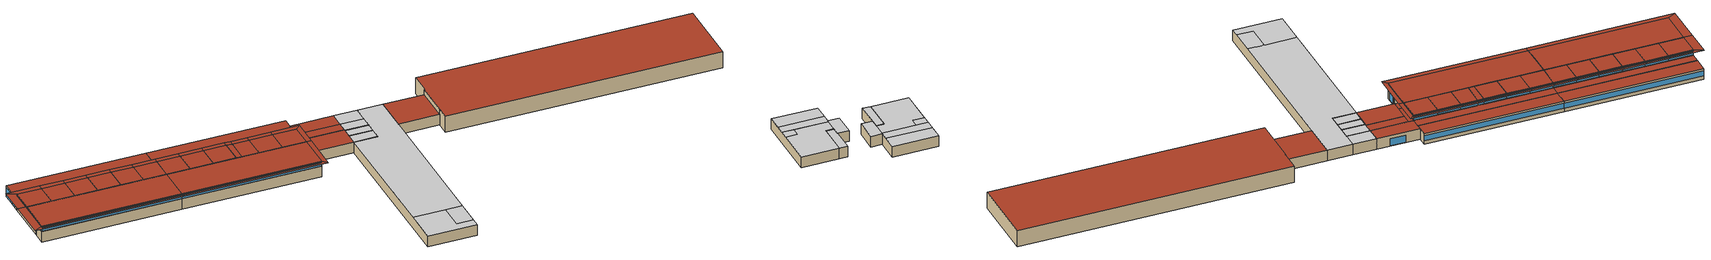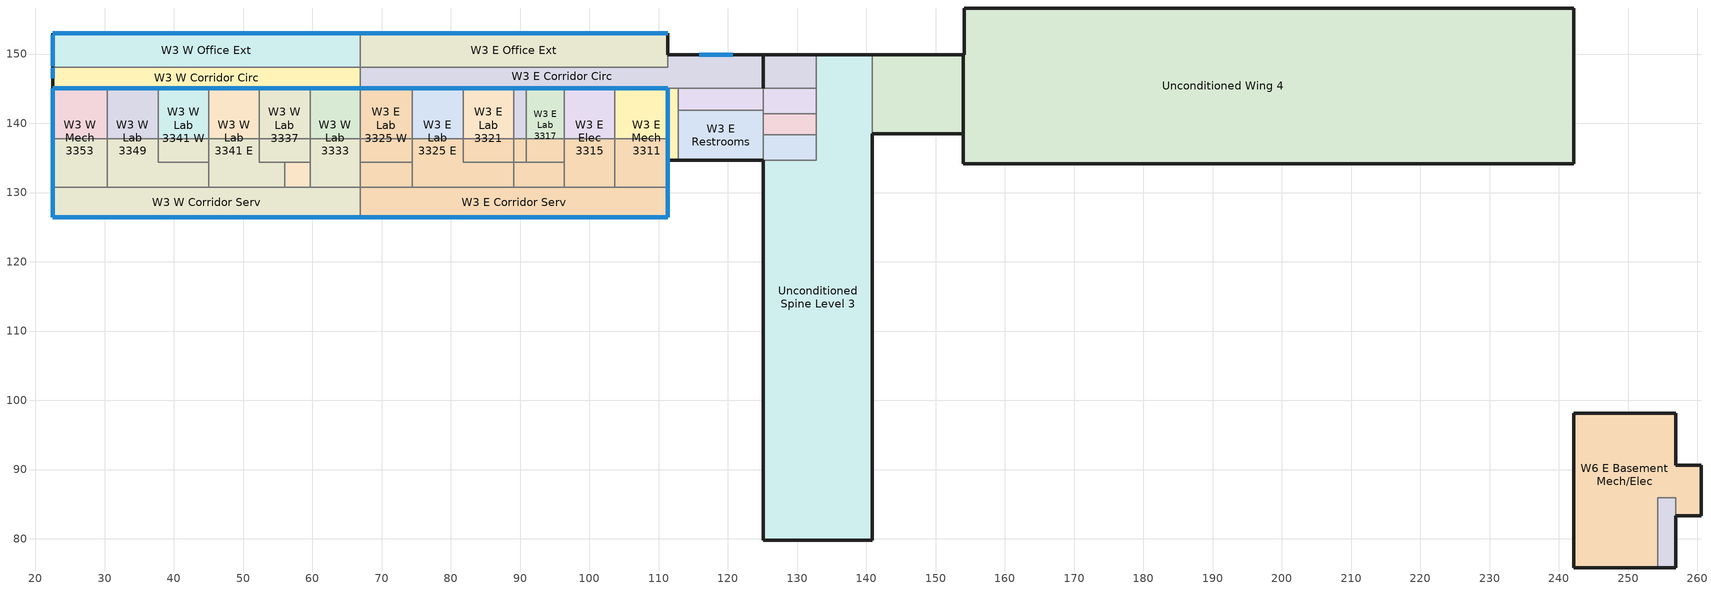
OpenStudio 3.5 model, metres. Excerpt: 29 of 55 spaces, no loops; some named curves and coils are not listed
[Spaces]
Unconditioned Spine Level 3
 floor ground: 140.82,149.88 140.82,79.82 125.14,79.82 125.14,134.69 132.76,134.69 132.76,149.88 z0
 wall outside: 125.14,134.69 125.14,79.82 140.82,79.82 140.82,138.46 / 140.82,149.88 132.76,149.88 z0:3.66
 wall to Unconditioned Wing 4: 140.82,138.46 140.82,149.88 z0:3.66
 wall to W3 E IDF 3058: 132.76,138.35 132.76,134.69 125.14,134.69 z0:3.66
 wall to W3 E Office Open: 132.76,145.08 132.76,141.42 z0:3.66
 wall to W3 E Stair: 132.76,141.42 132.76,138.35 z0:3.66
 wall to W3 E Corridor Circ: 132.76,149.88 132.76,145.08 z0:3.66
 ceiling to Unconditioned Spine Level 4: 140.82,90.76 140.82,149.88 132.76,149.88 132.76,134.69 125.14,134.69 125.14,90.76 z3.66; 140.82,79.82 140.82,82.63 135.58,82.63 135.58,90.76 125.14,90.76 125.14,79.82 z3.66
 ceiling to W6 W Restrooms: 140.82,82.63 140.82,90.76 135.58,90.76 135.58,82.63 z3.66
W3 W Corridor Serv
 floor ground: 66.9,130.74 66.9,126.42 22.48,126.42 22.48,130.74 z0
 floor to W3 W Lab 3341 W: 45.04,137.76 45.04,134.4 37.72,134.4 37.72,137.76 z3.66
 floor to W3 W Mech 3353: 30.41,137.76 30.41,130.74 22.48,130.74 22.48,137.76 z3.66
 floor to W3 W Lab 3341 E: 52.35,137.76 52.35,134.4 56.01,134.4 56.01,130.74 45.04,130.74 45.04,137.76 z3.66
 floor to W3 W Lab 3333: 66.9,137.76 66.9,130.74 59.67,130.74 59.67,137.76 z3.66
 floor to W3 W Lab 3337: 59.67,137.76 59.67,134.4 52.35,134.4 52.35,137.76 z3.66
 floor to W3 W Lab 3349: 37.72,137.76 37.72,134.4 45.04,134.4 45.04,130.74 30.41,130.74 30.41,137.76 z3.66
 floor to W3 W IDF 3335E: 59.67,134.4 59.67,130.74 56.01,130.74 56.01,134.4 z3.66
 wall outside: 22.48,137.76 22.48,126.42 66.9,126.42 z3.66:5.49; 22.48,130.74 22.48,126.42 66.9,126.42 z0:3.66
 wall to W3 W Lab 3333: 66.9,130.74 59.67,130.74 z0:3.66; 66.9,137.76 59.67,137.76 z3.66:5.49
 wall to W3 E Corridor Serv: 66.9,126.42 66.9,130.74 z0:5.49; 66.9,130.74 66.9,137.76 z3.66:5.49
 wall to W3 W Mech 3353: 30.41,130.74 22.48,130.74 z0:3.66; 30.41,137.76 22.48,137.76 z3.66:5.49
 wall to W3 W Lab 3341 E: 56.01,130.74 45.04,130.74 z0:3.66; 52.35,137.76 45.04,137.76 z3.66:5.49
 wall to W3 W Lab 3337: 59.67,137.76 52.35,137.76 z3.66:5.49
 wall to W3 W Lab 3341 W: 45.04,137.76 37.72,137.76 z3.66:5.49
 wall to W3 W Lab 3349: 37.72,137.76 30.41,137.76 z3.66:5.49; 45.04,130.74 30.41,130.74 z0:3.66
 wall to W3 W IDF 3335E: 59.67,130.74 56.01,130.74 z0:3.66
 window: 22.51,126.42 66.87,126.42 z3.76:5.13; 22.48,137.74 22.48,126.45 z3.76:5.14
 roof outside: 66.9,126.42 66.9,137.76 22.48,137.76 22.48,126.42 z5.49; 66.9,124.95 66.9,126.42 22.48,126.42 19.66,124.95 z5.49; 19.66,124.95 22.48,126.42 22.48,137.76 19.66,137.76 z5.49
W3 E Corridor Serv
 floor ground: 111.32,130.74 111.32,126.42 66.9,126.42 66.9,130.74 z0
 floor to W3 E Mech 3311: 111.32,137.76 111.32,130.74 103.7,130.74 103.7,137.76 z3.66
 floor to W3 E Server 3319: 96.38,134.4 96.38,130.74 89.07,130.74 89.07,134.4 z3.66
 floor to W3 E Lab 3321: 89.07,137.76 89.07,134.4 81.75,134.4 81.75,137.76 z3.66
 floor to W3 E Corridor Circ: 90.9,137.76 90.9,134.4 89.07,134.4 89.07,137.76 z3.66
 floor to W3 E Elec 3315: 103.7,137.76 103.7,130.74 96.38,130.74 96.38,137.76 z3.66
 floor to W3 E Lab 3325 W: 74.44,137.76 74.44,134.4 66.9,134.4 66.9,137.76 z3.66
 floor to W3 E Lab 3325 E: 81.75,137.76 81.75,134.4 89.07,134.4 89.07,130.74 74.44,130.74 74.44,137.76 z3.66
 floor to W3 W Lab 3333: 74.44,134.4 74.44,130.74 66.9,130.74 66.9,134.4 z3.66
 floor to W3 E Lab 3317: 96.38,137.76 96.38,134.4 90.9,134.4 90.9,137.76 z3.66
 wall outside: 66.9,126.42 111.32,126.42 111.32,130.74 z0:3.66; 66.9,126.42 111.32,126.42 111.32,137.76 z3.66:5.49
 wall to W3 W Lab 3333: 74.44,130.74 66.9,130.74 z0:3.66
 wall to W3 E Lab 3325 E: 89.07,130.74 74.44,130.74 z0:3.66; 81.75,137.76 74.44,137.76 z3.66:5.49
 wall to W3 E Server 3319: 96.38,130.74 89.07,130.74 z0:3.66
 wall to W3 E Elec 3315: 103.7,130.74 96.38,130.74 z0:3.66; 103.7,137.76 96.38,137.76 z3.66:5.49
 wall to W3 E Mech 3311: 111.32,130.74 103.7,130.74 z0:3.66; 111.32,137.76 103.7,137.76 z3.66:5.49
 wall to W3 E Lab 3317: 96.38,137.76 90.9,137.76 z3.66:5.49
 wall to W3 E Corridor Circ: 90.9,137.76 89.07,137.76 z3.66:5.49
 wall to W3 E Lab 3325 W: 74.44,137.76 66.9,137.76 z3.66:5.49
 wall to W3 E Lab 3321: 89.07,137.76 81.75,137.76 z3.66:5.49
 window: 66.93,126.42 111.29,126.42 z3.76:5.13; 111.32,127.29 111.32,129.73 z0.23:2.67; 111.32,126.45 111.32,137.74 z3.76:5.14
 roof outside: 66.9,126.42 111.32,126.42 111.32,137.76 66.9,137.76 z5.49; 112.84,124.95 111.32,126.42 66.9,126.42 66.9,124.95 z5.49; 112.84,124.95 112.84,137.76 111.32,137.76 111.32,126.42 z5.49
W3 W Lab 3349
 floor ground: 37.72,145.08 37.72,134.4 45.04,134.4 45.04,130.74 30.41,130.74 30.41,145.08 z0
 wall outside: 37.72,145.08 30.41,145.08 z3.66:5.49
 wall to W3 W Mech 3353: 30.41,145.08 30.41,137.76 z0:5.49; 30.41,137.76 30.41,130.74 z0:3.66
 wall to W3 W Corridor Circ: 37.72,145.08 30.41,145.08 z0:3.66
 wall to W3 W Lab 3341 W: 45.04,134.4 37.72,134.4 z0:3.66; 37.72,137.76,5.49 37.72,137.76,3.66 37.72,134.4,3.66 37.72,134.4,0 37.72,145.08,0 37.72,145.08,5.49
 wall to W3 W Lab 3341 E: 45.04,130.74 45.04,134.4 z0:3.66
 window: 37.7,145.08 30.43,145.08 z3.76:5.14
 roof outside: 37.72,137.76 37.72,145.08 30.41,145.08 30.41,137.76 z5.49; 37.72,145.08 37.72,146.55 30.41,146.55 30.41,145.08 z5.49
W3 W Lab 3341 E
 floor ground: 52.35,145.08 52.35,134.4 56.01,134.4 56.01,130.74 45.04,130.74 45.04,145.08 z0
 wall outside: 52.35,145.08 45.04,145.08 z3.66:5.49
 wall to W3 W Lab 3337: 56.01,134.4 52.35,134.4 z0:3.66; 52.35,137.76,5.49 52.35,137.76,3.66 52.35,134.4,3.66 52.35,134.4,0 52.35,145.08,0 52.35,145.08,5.49
 wall to W3 W IDF 3335E: 56.01,130.74 56.01,134.4 z0:3.66
 wall to W3 W Lab 3341 W: 45.04,145.08,5.49 45.04,145.08,0 45.04,134.4,0 45.04,134.4,3.66 45.04,137.76,3.66 45.04,137.76,5.49
 wall to W3 W Corridor Circ: 52.35,145.08 45.04,145.08 z0:3.66
 window: 52.33,145.08 45.06,145.08 z3.76:5.14
 roof outside: 52.35,137.76 52.35,145.08 45.04,145.08 45.04,137.76 z5.49; 52.35,145.08 52.35,146.55 45.04,146.55 45.04,145.08 z5.49
W3 W Lab 3333
 floor ground: 66.9,145.08 66.9,134.4 74.44,134.4 74.44,130.74 59.67,130.74 59.67,145.08 z0
 wall outside: 66.9,145.08 59.67,145.08 z3.66:5.49
 wall to W3 E Lab 3325 W: 74.44,134.4 66.9,134.4 z0:3.66; 66.9,137.76,5.49 66.9,137.76,3.66 66.9,134.4,3.66 66.9,134.4,0 66.9,145.08,0 66.9,145.08,5.49
 wall to W3 E Lab 3325 E: 74.44,130.74 74.44,134.4 z0:3.66
 wall to W3 W IDF 3335E: 59.67,134.4 59.67,130.74 z0:3.66
 wall to W3 W Lab 3337: 59.67,145.08,5.49 59.67,145.08,0 59.67,134.4,0 59.67,134.4,3.66 59.67,137.76,3.66 59.67,137.76,5.49
 wall to W3 W Corridor Circ: 66.9,145.08 59.67,145.08 z0:3.66
 window: 66.87,145.08 59.69,145.08 z3.76:5.14
 roof outside: 66.9,137.76 66.9,145.08 59.67,145.08 59.67,137.76 z5.49; 66.9,145.08 66.9,146.55 59.67,146.55 59.67,145.08 z5.49
W3 E Lab 3325 E
 floor ground: 81.75,145.08 81.75,134.4 89.07,134.4 89.07,130.74 74.44,130.74 74.44,145.08 z0
 wall outside: 81.75,145.08 74.44,145.08 z3.66:5.49
 wall to W3 E Lab 3321: 89.07,134.4 81.75,134.4 z0:3.66; 81.75,137.76,5.49 81.75,137.76,3.66 81.75,134.4,3.66 81.75,134.4,0 81.75,145.08,0 81.75,145.08,5.49
 wall to W3 E Server 3319: 89.07,130.74 89.07,134.4 z0:3.66
 wall to W3 E Lab 3325 W: 74.44,145.08,5.49 74.44,145.08,0 74.44,134.4,0 74.44,134.4,3.66 74.44,137.76,3.66 74.44,137.76,5.49
 wall to W3 E Corridor Circ: 81.75,145.08 74.44,145.08 z0:3.66
 window: 81.73,145.08 74.46,145.08 z3.76:5.14
 roof outside: 81.75,137.76 81.75,145.08 74.44,145.08 74.44,137.76 z5.49; 81.75,145.08 81.75,146.55 74.44,146.55 74.44,145.08 z5.49
W3 E Server 3319
 floor ground: 96.38,134.4 96.38,130.74 89.07,130.74 89.07,134.4 z0
 wall to W3 E Corridor Circ: 90.9,134.4 89.07,134.4 z0:3.66
 wall to W3 E Lab 3317: 96.38,134.4 90.9,134.4 z0:3.66
 wall to W3 E Elec 3315: 96.38,130.74 96.38,134.4 z0:3.66
W3 E Elec 3315
 floor ground: 103.7,145.08 103.7,130.74 96.38,130.74 96.38,145.08 z0
 wall outside: 103.7,145.08 96.38,145.08 z3.66:5.49
 wall to W3 E Corridor Circ: 103.7,145.08 96.38,145.08 z0:3.66
 wall to W3 E Mech 3311: 103.7,137.76,5.49 103.7,137.76,3.66 103.7,130.74,3.66 103.7,130.74,0 103.7,145.08,0 103.7,145.08,5.49
 wall to W3 E Lab 3317: 96.38,145.08,5.49 96.38,145.08,0 96.38,134.4,0 96.38,134.4,3.66 96.38,137.76,3.66 96.38,137.76,5.49
 window: 103.67,145.08 96.41,145.08 z3.76:5.14
 roof outside: 103.7,137.76 103.7,145.08 96.38,145.08 96.38,137.76 z5.49; 103.7,145.08 103.7,146.55 96.38,146.55 96.38,145.08 z5.49
W3 E Mech 3311
 floor ground: 112.84,145.08 112.84,134.69 111.32,134.69 111.32,130.74 103.7,130.74 103.7,145.08 z0
 wall outside: 111.32,130.74 111.32,134.69 112.84,134.69 z0:3.66; 111.32,137.76 111.32,145.08 103.7,145.08 z3.66:5.49
 wall to W3 E Corridor Circ: 112.84,145.08 103.7,145.08 z0:3.66
 wall to W3 E Conference 3301: 112.84,141.88 112.84,145.08 z0:3.66
 wall to W3 E Restrooms: 112.84,134.69 112.84,141.88 z0:3.66
 window: 111.29,145.08 103.73,145.08 / 111.32,137.79 111.32,145.05 z3.76:5.14
 roof outside: 112.84,134.69 112.84,137.76 111.32,137.76 111.32,134.69 z3.66; 112.84,137.76 112.84,145.08 111.32,145.08 111.32,137.76 z3.66; 111.32,137.76 111.32,145.08 103.7,145.08 103.7,137.76 z5.49; 112.84,137.76 112.84,146.55 111.32,145.08 111.32,137.76 z5.49; 111.32,145.08 112.84,146.55 103.7,146.55 103.7,145.08 z5.49
W3 W Lab 3341 W
 floor ground: 45.04,145.08 45.04,134.4 37.72,134.4 37.72,145.08 z0
 wall outside: 45.04,145.08 37.72,145.08 z3.66:5.49
 wall to W3 W Corridor Circ: 45.04,145.08 37.72,145.08 z0:3.66
 window: 45.01,145.08 37.75,145.08 z3.76:5.14
 roof outside: 45.04,137.76 45.04,145.08 37.72,145.08 37.72,137.76 z5.49; 45.04,145.08 45.04,146.55 37.72,146.55 37.72,145.08 z5.49
W3 W Lab 3337
 floor ground: 59.67,145.08 59.67,134.4 52.35,134.4 52.35,145.08 z0
 wall outside: 59.67,145.08 52.35,145.08 z3.66:5.49
 wall to W3 W IDF 3335E: 56.01,134.4 59.67,134.4 z0:3.66
 wall to W3 W Corridor Circ: 59.67,145.08 52.35,145.08 z0:3.66
 window: 59.64,145.08 52.38,145.08 z3.76:5.14
 roof outside: 59.67,137.76 59.67,145.08 52.35,145.08 52.35,137.76 z5.49; 59.67,145.08 59.67,146.55 52.35,146.55 52.35,145.08 z5.49
W3 E Lab 3325 W
 floor ground: 74.44,145.08 74.44,134.4 66.9,134.4 66.9,145.08 z0
 wall outside: 74.44,145.08 66.9,145.08 z3.66:5.49
 wall to W3 E Corridor Circ: 74.44,145.08 66.9,145.08 z0:3.66
 window: 74.41,145.08 66.93,145.08 z3.76:5.14
 roof outside: 74.44,137.76 74.44,145.08 66.9,145.08 66.9,137.76 z5.49; 74.44,145.08 74.44,146.55 66.9,146.55 66.9,145.08 z5.49
W3 E Corridor Circ
 floor ground: 132.76,149.88 132.76,145.08 125.14,145.08 125.14,149.88 z0; 125.14,149.88 125.14,145.08 90.9,145.08 90.9,134.4 89.07,134.4 89.07,145.08 66.9,145.08 66.9,148.13 111.32,148.13 111.32,149.88 z0
 wall outside: 90.9,145.08 89.07,145.08 z3.66:5.49; 132.76,149.88 125.14,149.88 111.32,149.88 / 125.14,145.08 125.14,149.88 z0:3.66
 wall to W3 E Lab 3317: 90.9,145.08 96.38,145.08 z0:3.66; 90.9,137.76,5.49 90.9,137.76,3.66 90.9,134.4,3.66 90.9,134.4,0 90.9,145.08,0 90.9,145.08,5.49
 wall to W3 E Lab 3321: 81.75,145.08 89.07,145.08 z0:3.66; 89.07,145.08,5.49 89.07,145.08,0 89.07,134.4,0 89.07,134.4,3.66 89.07,137.76,3.66 89.07,137.76,5.49
 wall to W3 W Corridor Circ: 66.9,148.13 66.9,145.08 z0:3.66
 wall to W3 E Office Ext: 111.32,149.88 111.32,148.13 66.9,148.13 z0:3.66
 wall to W3 E Office Open: 132.76,145.08 125.14,145.08 z0:3.66
 wall to W3 E Conference 3301: 125.14,145.08 112.84,145.08 z0:3.66
 window: 90.87,145.08 89.1,145.08 z3.76:5.17; 120.73,149.88 115.85,149.88 z0.14:2.58
 ceiling to Unconditioned Spine Level 4: 132.76,145.08 132.76,149.88 125.14,149.88 125.14,145.08 z3.66
 roof outside: 111.32,145.08 111.32,148.13 66.9,148.13 66.9,145.08 z3.66; 90.9,137.76 90.9,145.08 89.07,145.08 89.07,137.76 z5.49; 90.9,145.08 90.9,146.55 89.07,146.55 89.07,145.08 z5.49; 125.14,145.08 125.14,149.88 111.32,149.88 111.32,145.08 z3.66
W3 E Lab 3321
 floor ground: 89.07,145.08 89.07,134.4 81.75,134.4 81.75,145.08 z0
 wall outside: 89.07,145.08 81.75,145.08 z3.66:5.49
 window: 89.04,145.08 81.78,145.08 z3.76:5.14
 roof outside: 89.07,137.76 89.07,145.08 81.75,145.08 81.75,137.76 z5.49; 89.07,145.08 89.07,146.55 81.75,146.55 81.75,145.08 z5.49
W3 E Lab 3317
 floor ground: 96.38,145.08 96.38,134.4 90.9,134.4 90.9,145.08 z0
 wall outside: 96.38,145.08 90.9,145.08 z3.66:5.49
 window: 96.36,145.08 90.92,145.08 z3.76:5.14
 roof outside: 96.38,137.76 96.38,145.08 90.9,145.08 90.9,137.76 z5.49; 96.38,145.08 96.38,146.55 90.9,146.55 90.9,145.08 z5.49
W3 E Restrooms
 floor ground: 125.14,141.88 125.14,134.69 112.84,134.69 112.84,141.88 z0
 wall outside: 112.84,134.69 125.14,134.69 z0:3.66
 wall to W3 E Conference 3301: 125.14,141.88 112.84,141.88 z0:3.66
 wall to W3 E Office Open: 125.14,141.42 125.14,141.88 z0:3.66
 wall to W3 E Stair: 125.14,138.35 125.14,141.42 z0:3.66
 wall to W3 E IDF 3058: 125.14,134.69 125.14,138.35 z0:3.66
 roof outside: 125.14,134.69 125.14,141.88 112.84,141.88 112.84,134.69 z3.66
W3 W Mech 3353
 floor ground: 30.41,145.08 30.41,130.74 22.48,130.74 22.48,145.08 z0
 wall outside: 30.41,145.08 22.48,145.08 22.48,137.76 z3.66:5.49; 22.48,145.08 22.48,130.74 z0:3.66
 wall to W3 W Corridor Circ: 30.41,145.08 22.48,145.08 z0:3.66
 window: 30.38,145.08 22.51,145.08 / 22.48,145.05 22.48,137.79 z3.76:5.14
 roof outside: 30.41,137.76 30.41,145.08 22.48,145.08 22.48,137.76 z5.49; 30.41,145.08 30.41,146.55 19.66,146.55 22.48,145.08 z5.49; 22.48,137.76 22.48,145.08 19.66,146.55 19.66,137.76 z5.49
W3 E Conference 3301
 floor ground: 125.14,145.08 125.14,141.88 112.84,141.88 112.84,145.08 z0
 wall to W3 E Office Open: 125.14,141.88 125.14,145.08 z0:3.66
 roof outside: 125.14,141.88 125.14,145.08 112.84,145.08 112.84,141.88 z3.66
W3 W Corridor Circ
 floor ground: 66.9,148.13 66.9,145.08 22.48,145.08 22.48,148.13 z0
 wall outside: 22.48,148.13 22.48,145.08 z0:3.66
 wall to W3 W Office Ext: 66.9,148.13 22.48,148.13 z0:3.66
 window: 22.48,148.02 22.48,146.5 z0.1:3.15
 roof outside: 66.9,145.08 66.9,148.13 22.48,148.13 22.48,145.08 z3.66
W3 W Office Ext
 floor ground: 66.9,153 66.9,148.13 22.48,148.13 22.48,153 z0
 wall outside: 66.9,153 22.48,153 22.48,148.13 z0:3.66
 wall to W3 E Office Ext: 66.9,148.13 66.9,153 z0:3.66
 window: 66.87,153 22.51,153 z1.25:2.98; 22.48,152.78 22.48,148.21 z0.09:3.14
 roof outside: 66.9,148.13 66.9,153 22.48,153 22.48,148.13 z3.66
W3 E Office Ext
 floor ground: 111.32,153 111.32,148.13 66.9,148.13 66.9,153 z0
 wall outside: 111.32,149.88 111.32,153 66.9,153 z0:3.66
 window: 111.29,153 66.93,153 z1.25:2.98
 roof outside: 111.32,148.13 111.32,153 66.9,153 66.9,148.13 z3.66
W6 E Basement Mech/Elec
 floor ground: 256.86,98.15 256.86,90.66 260.52,90.66 260.52,83.35 256.86,83.35 256.86,85.96 254.27,85.96 254.27,75.86 242.13,75.86 242.13,98.15 z0
 wall ground: 256.86,83.35 260.52,83.35 260.52,90.66 256.86,90.66 256.86,98.15 242.13,98.15 242.13,75.86 254.27,75.86 z0:3.66
 wall to W6 E Basement Stairs: 254.27,75.86 254.27,85.96 256.86,85.96 256.86,83.35 z0:3.66
 ceiling to W6 E Office Ext: 256.86,93.27 256.86,98.15 242.13,98.15 242.13,93.27 z3.66
 ceiling ground: 260.52,83.35 260.52,90.66 256.86,90.66 256.86,83.35 z3.66
 ceiling to W6 E Corridor Circ: 256.86,90.23 256.86,93.27 242.13,93.27 242.13,90.23 z3.66
 ceiling to W6 E Mech 4663: 254.27,75.86 254.27,85.96 256.86,85.96 256.86,90.23 245.99,90.23 245.99,87.48 242.13,87.48 242.13,75.86 z3.66
 ceiling to W6 E TeleCom 4661: 245.99,87.48 245.99,90.23 242.13,90.23 242.13,87.48 z3.66
W6 E Basement Stairs
 floor ground: 256.86,85.96 256.86,75.86 254.27,75.86 254.27,85.96 z0
 wall ground: 254.27,75.86 256.86,75.86 256.86,83.35 z0:3.66
 ceiling to W6 E Corridor Serv: 256.86,75.86 256.86,85.96 254.27,85.96 254.27,75.86 z3.66
W3 W IDF 3335E
 floor ground: 59.67,134.4 59.67,130.74 56.01,130.74 56.01,134.4 z0
Unconditioned Wing 4
 floor ground: 242.17,156.59 242.17,134.18 153.98,134.18 153.98,138.46 140.82,138.46 140.82,149.88 154.12,149.88 154.12,156.59 z0
 wall outside: 153.98,138.46 153.98,134.18 242.17,134.18 242.17,156.59 154.12,156.59 154.12,149.88 z0:5.49; 140.82,138.46 153.98,138.46 z0:3.66; 153.98,149.88 153.98,138.46 z3.66:5.49; 154.12,149.88,5.49 154.12,149.88,0 140.82,149.88,0 140.82,149.88,3.66 153.98,149.88,3.66 153.98,149.88,5.49
 roof outside: 153.98,138.46 153.98,149.88 140.82,149.88 140.82,138.46 z3.66; 242.17,134.18 242.17,156.59 154.12,156.59 154.12,149.88 153.98,149.88 153.98,134.18 z5.49
W3 E IDF 3058
 floor ground: 132.76,138.35 132.76,134.69 125.14,134.69 125.14,138.35 z0
 wall to W3 E Stair: 132.76,138.35 125.14,138.35 z0:3.66
 ceiling to Unconditioned Spine Level 4: 132.76,134.69 132.76,138.35 125.14,138.35 125.14,134.69 z3.66
W3 E Stair
 floor ground: 132.76,141.42 132.76,138.35 125.14,138.35 125.14,141.42 z0
 wall to W3 E Office Open: 132.76,141.42 125.14,141.42 z0:3.66
 ceiling to Unconditioned Spine Level 4: 132.76,138.35 132.76,141.42 125.14,141.42 125.14,138.35 z3.66
W3 E Office Open
 floor ground: 132.76,145.08 132.76,141.42 125.14,141.42 125.14,145.08 z0
 ceiling to Unconditioned Spine Level 4: 132.76,141.42 132.76,145.08 125.14,145.08 125.14,141.42 z3.66
[Building]
14038 NIST Building 1 Wings 3 and 6: North Axis {deg}=38.5; Nominal Floor to Floor Height {m}=3; Default Construction Set=90.1-2007 - CZ5 - Office; Default Schedule Set=90.1-2007 - Office - ClosedOffice Schedule Set
[ClimateZones]
Climate Zone Institution Name 1=ASHRAE; Climate Zone Document Name 1=ANSI/ASHRAE Standard 169; Climate Zone Document Year 1=2006; Climate Zone Value 1=5B; Climate Zone Institution Name 2=CEC; Climate Zone Document Name 2=California Climate Zone Descriptions; Climate Zone Document Year 2=1995
[Site]
Denver Intl Ap: Latitude {deg}=39.83; Longitude {deg}=-104.65; Time Zone {hr}=-7; Elevation {m}=1650
[SizingPeriod:DesignDay] Barometric Pressure {Pa}=83011; Sky Clearness=0; Rain Indicator=No; Snow Indicator=No; Day of Month=21; Daylight Saving Time Indicator=No; Dry-Bulb Temperature Range Modifier Type=DefaultMultipliers
Name | Maximum Dry-Bulb Temperature {C} | Daily Dry-Bulb Temperature Range {deltaC} | Wind Speed {m/s} | Wind Direction {deg} | Month | Day Type | Humidity Condition Type | Wetbulb or DewPoint at Maximum Dry-Bulb {C} | Solar Model Indicator | ASHRAE Clear Sky Optical Depth for Beam Irradiance | ASHRAE Clear Sky Optical Depth for Diffuse Irradiance | Enthalpy at Maximum Dry-Bulb {J/kg}
Denver Intl Ap Ann Hum_n 99.6% Condns DP=>MCDB | -11.7 | 0 | 3.3 | 160 | 12 | WinterDesignDay | Dewpoint | -21.5 | ASHRAEClearSky
Denver Intl Ap Ann Htg Wind 99.6% Condns WS=>MCDB | 1.8 | 0 | 14.1 | 160 | 12 | WinterDesignDay | Wetbulb | 1.8 | ASHRAEClearSky
Denver Intl Ap Ann Clg .4% Condns WB=>MDB | 27.3 | 15.2 | 4.2 | 80 | 7 | SummerDesignDay | Wetbulb | 18.3 | ASHRAETau | 0.424 | 2.012
Denver Intl Ap Ann Clg .4% Condns Enth=>MDB | 27 | 15.2 | 4.2 | 80 | 7 | SummerDesignDay | Enthalpy |  | ASHRAETau | 0.424 | 2.012 | 58300
[Construction]
ExtSlabCarpet 4in ClimateZone 1-8: MAT-CC05 4 HW CONCRETE, CP02 CARPET PAD
Interior Floor: F16 Acoustic tile, F05 Ceiling air space resistance, M11 100mm lightweight concrete
Interior Wall: G01a 19mm gypsum board, F04 Wall air space resistance, G01a 19mm gypsum board
Interior Ceiling: M11 100mm lightweight concrete, F05 Ceiling air space resistance, F16 Acoustic tile
Exterior Door: F08 Metal surface, I01 25mm insulation board
Interior Window: Clear 3mm
Interior Door; Interior Partition: G05 25mm wood
ASHRAE 90.1-2007 ExtWall Mass ClimateZone 5: 1IN Stucco, 8IN CONCRETE HW RefBldg, Mass Wall Insulation R-8.72 IP, 1/2IN Gypsum
ASHRAE 90.1-2007 ExtRoof IEAD ClimateZone 2-8: Roof Membrane, IEAD Roof Insulation R-19.72 IP, Metal Decking
ASHRAE 90.1-2007 ExtWindow Metal ClimateZone 4-6: Fixed Window 3.12/0.40/0.31
14038 Office Wall: F08 Metal surface, 14038 Office Wall Rigid Insulation, 1/2IN Gypsum, 14038 Office Wall Stud/Batt, 14038 Office Wall Mass/Insul, 1/2IN Gypsum
14038 Roof: Roof Membrane, 14038 Roof Insulation, 14038 Roof Mass
14038 Ext Fixed Window: Fixed Window GL-1
14038 Service Wall: 14038 Service Wall Concrete, 14038 Service Wall Insulation
[Material] Thermal Absorptance=0.9
Name | Roughness | Thickness {m} | Conductivity {W/m-K} | Density {kg/m3} | Specific Heat {J/kg-K} | Solar Absorptance | Visible Absorptance
MAT-CC05 4 HW CONCRETE | Rough | 0.1016 | 1.311 | 2240 | 836.8 | 0.85 | 0.85
1IN Stucco | Smooth | 0.0253 | 0.6918 | 1858 | 837 | 0.92 | 0.92
1/2IN Gypsum | Smooth | 0.0127 | 0.16 | 784.9 | 830 | 0.4 | 0.4
Roof Membrane | VeryRough | 0.0095 | 0.16 | 1121.29 | 1460 | 0.7 | 0.7
Metal Decking | MediumSmooth | 0.0015 | 45.006 | 7680 | 418.4 | 0.6 | 0.6
F16 Acoustic tile | MediumSmooth | 0.0191 | 0.06 | 368 | 590 | 0.3 | 0.3
M11 100mm lightweight concrete | MediumRough | 0.1016 | 0.53 | 1280 | 840 | 0.5 | 0.5
G01a 19mm gypsum board | MediumSmooth | 0.019 | 0.16 | 800 | 1090 | 0.4 | 0.4
F08 Metal surface | Smooth | 0.0008 | 45.28 | 7824 | 500 | 0.7 | 0.7
I01 25mm insulation board | MediumRough | 0.0254 | 0.03 | 43 | 1210 | 0.6 | 0.6
G05 25mm wood | MediumSmooth | 0.0254 | 0.15 | 608 | 1630 | 0.5 | 0.5
8IN CONCRETE HW RefBldg | Rough | 0.2032 | 1.311 | 2240 | 836.8 | 0.7 | 0.7
Mass Wall Insulation R-8.72 IP | MediumRough | 0.075271 | 0.049 | 265 | 836.8 | 0.7 | 0.7
IEAD Roof Insulation R-19.72 IP | MediumRough | 0.170137 | 0.049 | 265 | 836.8 | 0.7 | 0.7
14038 Office Wall Rigid Insulation | MediumRough | 0.0762 | 0.0288456 | 43 | 1210 | 0.6 | 0.6
14038 Office Wall Stud/Batt | MediumRough | 0.2032 | 0.148555 | 91 | 837 | 0.5 | 0.5
14038 Office Wall Mass/Insul | MediumRough | 0.2032 | 0.288456 | 2243 | 837 | 0.65 | 0.65
14038 Roof Insulation | MediumRough | 0.127 | 0.03 | 43 | 1210 | 0.6 | 0.6
14038 Roof Mass | MediumRough | 0.1524 | 1.7296 | 2243 | 837 | 0.65 | 0.65
14038 Service Wall Concrete | MediumRough | 0.2286 | 1.7296 | 2243 | 837 | 0.65 | 0.65
14038 Service Wall Insulation | MediumRough | 0.0762 | 0.03 | 43 | 1210 | 0.6 | 0.6
[Material:NoMass]
CP02 CARPET PAD: Roughness=Smooth; Thermal Resistance {m2-K/W}=0.1; Thermal Absorptance=0.9; Solar Absorptance=0.8; Visible Absorptance=0.8
[Material:AirGap]
Name | Thermal Resistance {m2-K/W}
F05 Ceiling air space resistance | 0.18
F04 Wall air space resistance | 0.15
[WindowMaterial:Glazing]
Clear 3mm: Optical Data Type=SpectralAverage; Thickness {m}=0.003; Solar Transmittance at Normal Incidence=0.837; Front Side Solar Reflectance at Normal Incidence=0.075; Back Side Solar Reflectance at Normal Incidence=0; Visible Transmittance at Normal Incidence=0.898; Front Side Visible Reflectance at Normal Incidence=0.081; Back Side Visible Reflectance at Normal Incidence=0; Infrared Transmittance at Normal Incidence=0; Front Side Infrared Hemispherical Emissivity=0.84; Back Side Infrared Hemispherical Emissivity=0.84; Conductivity {W/m-K}=0.9; Dirt Correction Factor for Solar and Visible Transmittance=1; Solar Diffusing=No
[DefaultConstructionSet] Interior Partition Construction=Interior Partition
Name | Default Exterior Surface Constructions | Default Interior Surface Constructions | Default Ground Contact Surface Constructions | Default Exterior SubSurface Constructions | Default Interior SubSurface Constructions
90.1-2007 - CZ5 - Office | Default Surface Constructions 43 | Default Surface Constructions 44 | Default Surface Constructions 45 | Default Sub Surface Constructions 29 | Default Sub Surface Constructions 30
14038 Construction Set | Default Surface Constructions 49 | Default Surface Constructions 53 | Default Surface Constructions 54 | Default Sub Surface Constructions 35 | Default Sub Surface Constructions 36
14038 Construction Set Service Corridor | Default Surface Constructions 52 | Default Surface Constructions 50 | Default Surface Constructions 51 | Default Sub Surface Constructions 33 | Default Sub Surface Constructions 34
[WindowMaterial:SimpleGlazingSystem]
Name | U-Factor {W/m2-K} | Solar Heat Gain Coefficient | Visible Transmittance
Fixed Window 3.12/0.40/0.31 | 3.12304 | 0.4 | 0.31
Fixed Window GL-1 | 2.50411 | 0.22 | 0.357
[DefaultSurfaceConstructions]
Name | Floor Construction | Wall Construction | Roof Ceiling Construction
Default Surface Constructions 43 | ExtSlabCarpet 4in ClimateZone 1-8 | ASHRAE 90.1-2007 ExtWall Mass ClimateZone 5 | ASHRAE 90.1-2007 ExtRoof IEAD ClimateZone 2-8
Default Surface Constructions 44; Default Surface Constructions 50; Default Surface Constructions 53 | Interior Floor | Interior Wall | Interior Ceiling
Default Surface Constructions 45; Default Surface Constructions 51; Default Surface Constructions 54 | ExtSlabCarpet 4in ClimateZone 1-8 | ExtSlabCarpet 4in ClimateZone 1-8 | ExtSlabCarpet 4in ClimateZone 1-8
Default Surface Constructions 49 | ExtSlabCarpet 4in ClimateZone 1-8 | 14038 Office Wall | 14038 Roof
Default Surface Constructions 52 | ExtSlabCarpet 4in ClimateZone 1-8 | 14038 Service Wall | 14038 Roof
[DefaultSubSurfaceConstructions]
Name | Fixed Window Construction | Operable Window Construction | Door Construction | Tubular Daylight Dome Construction | Tubular Daylight Diffuser Construction
Default Sub Surface Constructions 29 | ASHRAE 90.1-2007 ExtWindow Metal ClimateZone 4-6 | ASHRAE 90.1-2007 ExtWindow Metal ClimateZone 4-6 | Exterior Door | Interior Window | Interior Window
Default Sub Surface Constructions 30; Default Sub Surface Constructions 34; Default Sub Surface Constructions 36 | Interior Window | Interior Window | Interior Door
Default Sub Surface Constructions 33; Default Sub Surface Constructions 35 | 14038 Ext Fixed Window | ASHRAE 90.1-2007 ExtWindow Metal ClimateZone 4-6 | Exterior Door | Interior Window | Interior Window
[DesignSpecification:OutdoorAir] Outdoor Air Method=Sum
Name | Outdoor Air Flow per Person {m3/s-person} | Outdoor Air Flow per Floor Area {m3/s-m2}
90.1-2007 - Office - ClosedOffice Ventilation; 90.1-2007 - Office - Conference Ventilation; 90.1-2007 - Office - OpenOffice Ventilation | 0.00235974 | 0.0003048
90.1-2007 - Office - Corridor Ventilation; 90.1-2007 - Office - Restroom Ventilation; 90.1-2007 - Office - Stair Ventilation |  | 0.0003048
90.1-2007 - Office - Elec/MechRoom Ventilation |  | 0.0006096
[ThermostatSetpoint:DualSetpoint]
Name | Heating Setpoint Temperature Schedule | Cooling Setpoint Temperature Schedule
Thermostat Setpoint Dual Setpoint 1; Thermostat Setpoint Dual Setpoint 2; Thermostat Setpoint Dual Setpoint 3; Thermostat Setpoint Dual Setpoint 4; Thermostat Setpoint Dual Setpoint 5; Thermostat Setpoint Dual Setpoint 6; Thermostat Setpoint Dual Setpoint 7; Thermostat Setpoint Dual Setpoint 8; Thermostat Setpoint Dual Setpoint 9; Thermostat Setpoint Dual Setpoint 10; Thermostat Setpoint Dual Setpoint 11; Thermostat Setpoint Dual Setpoint 12; Thermostat Setpoint Dual Setpoint 13; Thermostat Setpoint Dual Setpoint 14; Thermostat Setpoint Dual Setpoint 15; Thermostat Setpoint Dual Setpoint 16; Thermostat Setpoint Dual Setpoint 37; Thermostat Setpoint Dual Setpoint 38 | Setpoint Heating | Setpoint Cooling
Thermostat Setpoint Dual Setpoint 36
[BuildingStory] Nominal Z Coordinate {m}=0; Nominal Floor to Floor Height {m}=3.6576
Level 3; Unconditioned
[Space]
Name | Space Type | Building Story | Thermal Zone | Part of Total Floor Area | Default Construction Set
Unconditioned Spine Level 3; Unconditioned Wing 4 | Unconditioned 1 | Unconditioned | Unconditioned 2 | No
W3 W Corridor Serv | 90.1-2007 - Office - Elec/MechRoom | Level 3 | W3 W FC-3-4 |  | 14038 Construction Set Service Corridor
W3 E Corridor Serv | 90.1-2007 - Office - Elec/MechRoom | Level 3 | W3 E FC-3-3 |  | 14038 Construction Set Service Corridor
W3 W Lab 3349 | 90.1-2007 - Office - OpenOffice LAB | Level 3 | W3 W FC-3349
W3 W Lab 3341 E | 90.1-2007 - Office - OpenOffice LAB | Level 3 | W3 W FC-3341
W3 W Lab 3333 | 90.1-2007 - Office - OpenOffice LAB | Level 3 | W3 W FC-3333
W3 E Lab 3325 E | 90.1-2007 - Office - OpenOffice LAB | Level 3 | W3 E FC-3325
W3 E Server 3319 | 90.1-2007 - Office - Elec/MechRoom | Level 3 | W3 E FC-3317
W3 E Elec 3315 | 90.1-2007 - Office - Elec/MechRoom | Level 3 | W3 E FC-3315
W3 E Mech 3311 | 90.1-2007 - Office - Elec/MechRoom | Level 3 | W3 E FC-3311
W3 W Lab 3341 W | 90.1-2007 - Office - ClosedOffice | Level 3 | W3 W FC-3345
W3 W Lab 3337 | 90.1-2007 - Office - ClosedOffice | Level 3 | W3 W FC-3337
W3 E Lab 3325 W | 90.1-2007 - Office - ClosedOffice | Level 3 | W3 E FC-3329
W3 E Corridor Circ | 90.1-2007 - Office - Corridor | Level 3 | W3 E FC-3-1
W3 E Lab 3321 | 90.1-2007 - Office - ClosedOffice | Level 3 | W3 E FC-3321
W3 E Lab 3317 | 90.1-2007 - Office - Conference | Level 3 | W3 E FC-3317
W3 E Restrooms | 90.1-2007 - Office - Restroom | Level 3 | W3 E FC-3-1
W3 W Mech 3353 | 90.1-2007 - Office - Elec/MechRoom | Level 3 | W3 W FC-3353
W3 E Conference 3301 | 90.1-2007 - Office - Conference | Level 3 | W3 E FC-3-1
W3 W Corridor Circ | 90.1-2007 - Office - Corridor | Level 3 | W3 W FC-3-2
W3 W Office Ext | 90.1-2007 - Office - ClosedOffice | Level 3 | W3 W FC-3-2
W3 E Office Ext; W3 E Office Open | 90.1-2007 - Office - ClosedOffice | Level 3 | W3 E FC-3-1
W6 E Basement Mech/Elec | 90.1-2007 - Office - Elec/MechRoom | Level 3 | W6 E Basement
W6 E Basement Stairs | 90.1-2007 - Office - Stair | Level 3 | W6 E Basement
W3 W IDF 3335E | 90.1-2007 - Office - Elec/MechRoom | Level 3 | W3 W FC-3337
W3 E IDF 3058 | 90.1-2007 - Office - Elec/MechRoom | Level 3 | W3 E FC-3058
W3 E Stair | 90.1-2007 - Office - Stair | Level 3 | Unconditioned 2
[ThermalZone] Use Ideal Air Loads=No
Name | Thermostat | Multiplier
W3 E FC-3-1 | Thermostat Setpoint Dual Setpoint 1
W3 E FC-3311 | Thermostat Setpoint Dual Setpoint 3
W3 E FC-3-3 | Thermostat Setpoint Dual Setpoint 2
W3 E FC-3315 | Thermostat Setpoint Dual Setpoint 4
W3 E FC-3317 | Thermostat Setpoint Dual Setpoint 5 | 1
W3 E FC-3321 | Thermostat Setpoint Dual Setpoint 6
W3 E FC-3325 | Thermostat Setpoint Dual Setpoint 7
W3 W FC-3333 | Thermostat Setpoint Dual Setpoint 10
W3 W FC-3345 | Thermostat Setpoint Dual Setpoint 11 | 1
W3 W FC-3341 | Thermostat Setpoint Dual Setpoint 12
W3 W FC-3349 | Thermostat Setpoint Dual Setpoint 13 | 1
W3 W FC-3-4 | Thermostat Setpoint Dual Setpoint 9
W3 W FC-3353 | Thermostat Setpoint Dual Setpoint 14
W3 W FC-3-2 | Thermostat Setpoint Dual Setpoint 8
W6 E Basement | Thermostat Setpoint Dual Setpoint 16
Unconditioned 2 | Thermostat Setpoint Dual Setpoint 36
W3 E FC-3058 | Thermostat Setpoint Dual Setpoint 15 | 1
W3 W FC-3337 | Thermostat Setpoint Dual Setpoint 37
W3 E FC-3329 | Thermostat Setpoint Dual Setpoint 38
[Sizing:Zone] Zone Cooling Design Supply Air Temperature Input Method=SupplyAirTemperature; Zone Cooling Design Supply Air Temperature {C}=11.1111; Zone Cooling Design Supply Air Temperature Difference {deltaC}=11.11; Zone Heating Design Supply Air Temperature Input Method=SupplyAirTemperature; Zone Heating Design Supply Air Temperature {C}=31.1111; Zone Heating Design Supply Air Temperature Difference {deltaC}=11.11; Zone Cooling Design Supply Air Humidity Ratio {kg-H2O/kg-air}=0.0085; Zone Heating Design Supply Air Humidity Ratio {kg-H2O/kg-air}=0.008; Heating Design Air Flow Method=DesignDay; Account for Dedicated Outdoor Air System=No; Dedicated Outdoor Air System Control Strategy=NeutralSupplyAir; Dedicated Outdoor Air Low Setpoint Temperature for Design {C}=Autosize; Dedicated Outdoor Air High Setpoint Temperature for Design {C}=Autosize; Zone Load Sizing Method=Sensible Load Only No Latent Load; Zone Latent Cooling Design Supply Air Humidity Ratio Input Method=HumidityRatioDifference; Zone Cooling Design Supply Air Humidity Ratio Difference {kgWater/kgDryAir}=0.005; Zone Latent Heating Design Supply Air Humidity Ratio Input Method=HumidityRatioDifference; Zone Humidification Design Supply Air Humidity Ratio Difference {kgWater/kgDryAir}=0.005
Unconditioned 2; W6 W Anechoic 4608
[Zone equipment]
W6 W Anechoic 4608: Fan Zone Exhaust EF-6-6 Anechoic, Fan Zone Exhaust EF-6-7 Anechoic, PTHP
[DefaultScheduleSet] Lighting Schedule=Office Bldg Light; Infiltration Schedule=Medium Office Infil Quarter On
90.1-2007 - Office - ClosedOffice Schedule Set; 90.1-2007 - Office - Conference Schedule Set; 90.1-2007 - Office - Corridor Schedule Set; 90.1-2007 - Office - Restroom Schedule Set; 90.1-2007 - Office - OpenOffice Schedule Set: Number of People Schedule=Medium Office Bldg Occ; People Activity Level Schedule=Medium Office Activity; Electric Equipment Schedule=Medium Office Bldg Equip
90.1-2007 - Office - Elec/MechRoom Schedule Set: Electric Equipment Schedule=Medium Office Bldg Equip
90.1-2007 - Office - Stair Schedule Set: 
[Lights:Definition] Design Level Calculation Method=Watts/Area; Watts per Space Floor Area {W/m2}=13.3472
Name | Fraction Radiant
90.1-2007 - Office - ClosedOffice Lights Definition; 90.1-2007 - Office - Conference Lights Definition; 90.1-2007 - Office - Corridor Lights Definition; 90.1-2007 - Office - Elec/MechRoom Lights Definition; 90.1-2007 - Office - Restroom Lights Definition; 90.1-2007 - Office - Stair Lights Definition
Laboratory 90.1-2007 | 0
[ElectricEquipment:Definition] Design Level Calculation Method=Watts/Area
Name | Watts per Space Floor Area {W/m2}
90.1-2007 - Office - ClosedOffice Electric Equipment Definition | 6.8889
90.1-2007 - Office - Conference Electric Equipment Definition | 3.98265
90.1-2007 - Office - Corridor Electric Equipment Definition | 1.72223
90.1-2007 - Office - Elec/MechRoom Electric Equipment Definition | 2.90626
90.1-2007 - Office - Restroom Electric Equipment Definition | 0.753474
90.1-2007 - Office - OpenOffice Electric Equipment Definition LABS | 21.5278
[SpaceType] Standards Building Type=Office
Name | Default Construction Set | Default Schedule Set | Design Specification Outdoor Air Object | Standards Space Type
90.1-2007 - Office - Conference | 14038 Construction Set | 90.1-2007 - Office - Conference Schedule Set | 90.1-2007 - Office - Conference Ventilation | Conference
90.1-2007 - Office - ClosedOffice | 14038 Construction Set | 90.1-2007 - Office - ClosedOffice Schedule Set | 90.1-2007 - Office - ClosedOffice Ventilation | ClosedOffice
90.1-2007 - Office - Corridor | 14038 Construction Set | 90.1-2007 - Office - Corridor Schedule Set | 90.1-2007 - Office - Corridor Ventilation | Corridor
90.1-2007 - Office - Elec/MechRoom | 14038 Construction Set | 90.1-2007 - Office - Elec/MechRoom Schedule Set | 90.1-2007 - Office - Elec/MechRoom Ventilation | Elec/MechRoom
90.1-2007 - Office - Restroom | 14038 Construction Set | 90.1-2007 - Office - Restroom Schedule Set | 90.1-2007 - Office - Restroom Ventilation | Restroom
90.1-2007 - Office - Stair | 14038 Construction Set | 90.1-2007 - Office - Stair Schedule Set | 90.1-2007 - Office - Stair Ventilation | Stair
Unconditioned 1 | 90.1-2007 - CZ5 - Office |  |  | Stair
90.1-2007 - Office - OpenOffice LAB | 14038 Construction Set | 90.1-2007 - Office - OpenOffice Schedule Set | 90.1-2007 - Office - OpenOffice Ventilation | OpenOffice
[People]
Name | People Definition | Space or SpaceType
90.1-2007 - Office - Conference People | 90.1-2007 - Office - Conference People Definition | 90.1-2007 - Office - Conference
90.1-2007 - Office - Corridor People | 90.1-2007 - Office - Corridor People Definition | 90.1-2007 - Office - Corridor
90.1-2007 - Office - Restroom People | 90.1-2007 - Office - Restroom People Definition | 90.1-2007 - Office - Restroom
90.1-2007 - Office - OpenOffice People | 90.1-2007 - Office - OpenOffice People Definition | 90.1-2007 - Office - OpenOffice LAB
90.1-2007 - Office - ClosedOffice People | 90.1-2007 - Office - ClosedOffice People Definition | 90.1-2007 - Office - ClosedOffice
[People:Definition] Number of People Calculation Method=People/Area; People per Space Floor Area {person/m2}=0.0162785; Fraction Radiant=0.3
90.1-2007 - Office - Conference People Definition; 90.1-2007 - Office - Corridor People Definition; 90.1-2007 - Office - Restroom People Definition; 90.1-2007 - Office - OpenOffice People Definition; 90.1-2007 - Office - ClosedOffice People Definition
[Lights]
Name | Lights Definition | Space or SpaceType
90.1-2007 - Office - Conference Lights | 90.1-2007 - Office - Conference Lights Definition | 90.1-2007 - Office - Conference
90.1-2007 - Office - ClosedOffice Lights | 90.1-2007 - Office - ClosedOffice Lights Definition | 90.1-2007 - Office - ClosedOffice
90.1-2007 - Office - Corridor Lights | 90.1-2007 - Office - Corridor Lights Definition | 90.1-2007 - Office - Corridor
90.1-2007 - Office - Elec/MechRoom Lights | 90.1-2007 - Office - Elec/MechRoom Lights Definition | 90.1-2007 - Office - Elec/MechRoom
90.1-2007 - Office - Restroom Lights | 90.1-2007 - Office - Restroom Lights Definition | 90.1-2007 - Office - Restroom
90.1-2007 - Office - Stair Lights | 90.1-2007 - Office - Stair Lights Definition | 90.1-2007 - Office - Stair
90.1-2007 - Office - OpenOffice Lights | Laboratory 90.1-2007 | 90.1-2007 - Office - OpenOffice LAB
[ElectricEquipment]
Name | Electric Equipment Definition | Space or SpaceType
90.1-2007 - Office - Conference Electric Equipment | 90.1-2007 - Office - Conference Electric Equipment Definition | 90.1-2007 - Office - Conference
90.1-2007 - Office - ClosedOffice Electric Equipment | 90.1-2007 - Office - ClosedOffice Electric Equipment Definition | 90.1-2007 - Office - ClosedOffice
90.1-2007 - Office - Corridor Electric Equipment | 90.1-2007 - Office - Corridor Electric Equipment Definition | 90.1-2007 - Office - Corridor
90.1-2007 - Office - Elec/MechRoom Electric Equipment | 90.1-2007 - Office - Elec/MechRoom Electric Equipment Definition | 90.1-2007 - Office - Elec/MechRoom
90.1-2007 - Office - Restroom Electric Equipment | 90.1-2007 - Office - Restroom Electric Equipment Definition | 90.1-2007 - Office - Restroom
90.1-2007 - Office - OpenOffice Electric Equipment | 90.1-2007 - Office - OpenOffice Electric Equipment Definition LABS | 90.1-2007 - Office - OpenOffice LAB
[SpaceInfiltration:DesignFlowRate] Design Flow Rate Calculation Method=Flow/ExteriorArea; Flow per Exterior Surface Area {m3/s-m2}=0.000226568
Name | Space or SpaceType
90.1-2007 - Office - Conference Infiltration | 90.1-2007 - Office - Conference
90.1-2007 - Office - ClosedOffice Infiltration | 90.1-2007 - Office - ClosedOffice
90.1-2007 - Office - Corridor Infiltration | 90.1-2007 - Office - Corridor
90.1-2007 - Office - Elec/MechRoom Infiltration | 90.1-2007 - Office - Elec/MechRoom
90.1-2007 - Office - Restroom Infiltration | 90.1-2007 - Office - Restroom
90.1-2007 - Office - Stair Infiltration | 90.1-2007 - Office - Stair
90.1-2007 - Office - OpenOffice Infiltration | 90.1-2007 - Office - OpenOffice LAB
[AvailabilityManager:NightCycle] Applicability Schedule=Always On Discrete; Control Type=CycleOnAnyZoneFansOnly
Availability Manager Night Cycle 1; Availability Manager Night Cycle 2
[HeatExchanger:AirToAir:SensibleAndLatent] Availability Schedule=Always On Discrete 1; Sensible Effectiveness at 100% Heating Air Flow=0.76; Latent Effectiveness at 100% Heating Air Flow=0; Sensible Effectiveness at 75% Heating Air Flow=0.81; Latent Effectiveness at 75% Heating Air Flow=0; Sensible Effectiveness at 100% Cooling Air Flow=0.76; Latent Effectiveness at 100% Cooling Air Flow=0; Sensible Effectiveness at 75% Cooling Air Flow=0.81; Latent Effectiveness at 75% Cooling Air Flow=0; Nominal Electric Power {W}=0; Supply Air Outlet Temperature Control=Yes; Heat Exchanger Type=Plate; Frost Control Type=None; Threshold Temperature {C}=1.7; Economizer Lockout=Yes
Name | Nominal Supply Air Flow Rate {m3/s}
Heat Exchanger Air To Air Sensible and Latent AHU 3-1 | 9.43895
Heat Exchanger Air To Air Sensible And Latent AH 6-1 | 11.3267
[Fan:ZoneExhaust] Fan Total Efficiency=0.6; Pressure Rise {Pa}=0; Maximum Flow Rate {m3/s}=0.755116; System Availability Manager Coupling Mode=Decoupled
Fan Zone Exhaust EF-6-6 Anechoic; Fan Zone Exhaust EF-6-7 Anechoic
[Fan:VariableVolume] Availability Schedule=Always On Discrete; Fan Efficiency=0.6045; Fan Power Minimum Flow Rate Input Method=FixedFlowRate; Fan Power Minimum Flow Fraction=0; Fan Power Minimum Air Flow Rate {m3/s}=0.943895; Motor Efficiency=0.93; Motor In Airstream Fraction=1; Fan Power Coefficient 1=0.0013; Fan Power Coefficient 2=0.147; Fan Power Coefficient 3=0.9506; Fan Power Coefficient 4=-0.0998; Fan Power Coefficient 5=0
Name | Pressure Rise {Pa} | Maximum Flow Rate {m3/s}
Fan Variable Volume EF 3 | 538.032 | 7.55116
Fan Variable Volume EF 6 | 547.996 | 9.43895
[Exterior:Lights:Definition]
Exterior Lights Definition 1: Design Level {W}=7924
[Exterior:Lights]
Exterior Lights 1: Exterior Lights Definition=Exterior Lights Definition 1; Schedule=Always On Discrete; Control Option=AstronomicalClock
[ZoneHVAC:PackagedTerminalHeatPump]
PTHP: Availability Schedule=Always On Discrete 1; Supply Air Flow Rate During Cooling Operation {m3/s}=Autosize; Supply Air Flow Rate During Heating Operation {m3/s}=Autosize; Supply Air Flow Rate When No Cooling or Heating is Needed {m3/s}=Autosize; Outdoor Air Flow Rate During Cooling Operation {m3/s}=Autosize; Outdoor Air Flow Rate During Heating Operation {m3/s}=Autosize; Outdoor Air Flow Rate When No Cooling or Heating is Needed {m3/s}=Autosize; Supply Air Fan=PTHP CV Fan; Heating Coil=PTHP 1 Spd DX Htg Coil; Cooling Coil=PTHP 1 Spd DX Clg Coil; Supplemental Heating Coil=PTHP Elec Htg Backup Coil; Maximum Supply Air Temperature from Supplemental Heater {C}=Autosize; Supply Air Fan Operating Mode Schedule=Always Off Discrete
[Fan:SystemModel]
PTHP CV Fan: Availability Schedule=Always On Discrete 1; Design Maximum Air Flow Rate {m3/s}=AutoSize; Speed Control Method=Discrete; Electric Power Minimum Flow Rate Fraction=0; Design Pressure Rise {Pa}=250; Motor Efficiency=0.9; Motor In Air Stream Fraction=1; Design Electric Power Consumption {W}=Autosize; Design Power Sizing Method=TotalEfficiencyAndPressure; Electric Power Per Unit Flow Rate {W/(m3/s)}=840; Electric Power Per Unit Flow Rate Per Unit Pressure {W-s/m3-Pa}=1.66667; Fan Total Efficiency=0.7; Motor Loss Radiative Fraction=0
[Coil:Heating:DX:SingleSpeed]
PTHP 1 Spd DX Htg Coil: Availability Schedule=Always On Discrete 1; Rated Total Heating Capacity {W}=Autosize; Rated COP {W/W}=5; Rated Air Flow Rate {m3/s}=Autosize; Rated Supply Fan Power Per Volume Flow Rate 2017 {W/(m3/s)}=773.3; Rated Supply Fan Power Per Volume Flow Rate 2023 {W/(m3/s)}=934.4; Total Heating Capacity Function of Temperature Curve=OS:Curve:Biquadratic 11; Total Heating Capacity Function of Flow Fraction Curve=OS:Curve:Quadratic 14; Energy Input Ratio Function of Temperature Curve=OS:Curve:Biquadratic 12; Energy Input Ratio Function of Flow Fraction Curve=OS:Curve:Quadratic 15; Part Load Fraction Correlation Curve=OS:Curve:Quadratic 16; Defrost Strategy=Resistive; Defrost Control=Timed; Defrost Time Period Fraction=0.166667; Resistive Defrost Heater Capacity {W}=2000
[Schedule:Constant]
Always On Discrete: Value=1
[Schedule:Ruleset]
Name | Default Day Schedule | Summer Design Day Schedule | Winter Design Day Schedule
Office Bldg Light | Office Bldg Light Default Schedule | Office Bldg Light Summer Design Day | Office Bldg Light Winter Design Day
Setpoint Heating | Medium Office HtgSetp Default Schedule | Medium Office HtgSetp Summer Design Day | Medium Office HtgSetp Winter Design Day
Setpoint Cooling | Medium Office ClgSetp Default Schedule | Medium Office ClgSetp Summer Design Day | Medium Office ClgSetp Winter Design Day
Medium Office Bldg Occ | Medium Office Bldg Occ Default Schedule | Medium Office Bldg Occ Summer Design Day | Medium Office Bldg Occ Winter Design Day
Medium Office Activity | Medium Office Activity Default Schedule | Medium Office Activity Summer Design Day | Medium Office Activity Winter Design Day
Medium Office Infil Quarter On | Medium Office Infil Quarter On Default Schedule | Medium Office Infil Quarter On Summer Design Day | Medium Office Infil Quarter On Winter Design Day
Medium Office Bldg Equip | Medium Office Bldg Equip Default Schedule | Medium Office Bldg Equip Summer Design Day | Medium Office Bldg Equip Winter Design Day
[Schedule:Day]
Office Bldg Light Default Schedule: 5, 0, 0.05, 7, 0, 0.1, 8, 0, 0.3, 17, 0, 0.9, 18, 0, 0.7, 20, 0, 0.5, 22, 0, 0.3, 23, 0, 0.1, 24, 0, 0.05
Office Bldg Light Summer Design Day; Medium Office Infil Quarter On Rule 1 Day Schedule; Medium Office Bldg Equip Summer Design Day: 24, 0, 1
Office Bldg Light Winter Design Day; Medium Office Bldg Occ Winter Design Day; Medium Office Bldg Occ Rule 1 Day Schedule; Medium Office Bldg Equip Winter Design Day: 24, 0, 0
Office Bldg Light Rule 1 Day Schedule: 24, 0, 0.05
Office Bldg Light Rule 2 Day Schedule: 6, 0, 0.05, 8, 0, 0.1, 14, 0, 0.5, 17, 0, 0.15, 24, 0, 0.05
Medium Office HtgSetp Default Schedule: 6, 0, 12.7778, 22, 0, 20, 24, 0, 12.7778
Medium Office HtgSetp Summer Design Day; Medium Office HtgSetp Rule 1 Day Schedule: 24, 0, 12.7778
Medium Office HtgSetp Winter Design Day; Medium Office ClgSetp Summer Design Day: 24, 0, 20
Medium Office HtgSetp Rule 2 Day Schedule: 6, 0, 12.7778, 18, 0, 20, 24, 0, 12.7778
Medium Office ClgSetp Default Schedule: 6, 0, 29.4444, 22, 0, 22.2222, 24, 0, 29.4444
Medium Office ClgSetp Winter Design Day; Medium Office ClgSetp Rule 1 Day Schedule: 24, 0, 29.4444
Medium Office ClgSetp Rule 2 Day Schedule: 6, 0, 29.4444, 18, 0, 22.2222, 24, 0, 29.4444
Medium Office Bldg Occ Default Schedule: 6, 0, 0, 7, 0, 0.1, 8, 0, 0.2, 12, 0, 0.95, 13, 0, 0.5, 17, 0, 0.95, 18, 0, 0.7, 20, 0, 0.4, 22, 0, 0.1, 24, 0, 0.05
Medium Office Bldg Occ Summer Design Day: 6, 0, 0, 22, 0, 1, 24, 0, 0.05
Medium Office Bldg Occ Rule 2 Day Schedule: 6, 0, 0, 8, 0, 0.1, 14, 0, 0.5, 17, 0, 0.1, 24, 0, 0
Medium Office Activity Default Schedule; Medium Office Activity Summer Design Day; Medium Office Activity Winter Design Day: 24, 0, 120
Medium Office Infil Quarter On Default Schedule; Medium Office Infil Quarter On Summer Design Day: 6, 0, 1, 22, 0, 0.25, 24, 0, 1
Medium Office Infil Quarter On Winter Design Day; Medium Office Infil Quarter On Rule 2 Day Schedule: 6, 0, 1, 18, 0, 0.25, 24, 0, 1
Medium Office Bldg Equip Default Schedule: 8, 0, 0.4, 12, 0, 0.9, 13, 0, 0.8, 17, 0, 0.9, 18, 0, 0.8, 20, 0, 0.6, 22, 0, 0.5, 24, 0, 0.4
Medium Office Bldg Equip Rule 1 Day Schedule: 24, 0, 0.3
Medium Office Bldg Equip Rule 2 Day Schedule: 6, 0, 0.3, 8, 0, 0.4, 14, 0, 0.5, 17, 0, 0.35, 24, 0, 0.3
[Schedule:Rule] Apply Monday=No; Apply Tuesday=No; Apply Wednesday=No; Apply Thursday=No; Apply Friday=No; Date Specification Type=DateRange; Start Month=1; Start Day=1; End Month=12; End Day=31
Name | Schedule Ruleset | Rule Order | Day Schedule | Apply Sunday | Apply Saturday
Office Bldg Light Rule 1 | Office Bldg Light | 0 | Office Bldg Light Rule 1 Day Schedule | Yes | No
Office Bldg Light Rule 2 | Office Bldg Light | 1 | Office Bldg Light Rule 2 Day Schedule | No | Yes
Medium Office HtgSetp Rule 1 | Setpoint Heating | 0 | Medium Office HtgSetp Rule 1 Day Schedule | Yes | No
Medium Office HtgSetp Rule 2 | Setpoint Heating | 1 | Medium Office HtgSetp Rule 2 Day Schedule | No | Yes
Medium Office ClgSetp Rule 1 | Setpoint Cooling | 0 | Medium Office ClgSetp Rule 1 Day Schedule | Yes | No
Medium Office ClgSetp Rule 2 | Setpoint Cooling | 1 | Medium Office ClgSetp Rule 2 Day Schedule | No | Yes
Medium Office Bldg Occ Rule 1 | Medium Office Bldg Occ | 0 | Medium Office Bldg Occ Rule 1 Day Schedule | Yes | No
Medium Office Bldg Occ Rule 2 | Medium Office Bldg Occ | 1 | Medium Office Bldg Occ Rule 2 Day Schedule | No | Yes
Medium Office Infil Quarter On Rule 1 | Medium Office Infil Quarter On | 0 | Medium Office Infil Quarter On Rule 1 Day Schedule | Yes | No
Medium Office Infil Quarter On Rule 2 | Medium Office Infil Quarter On | 1 | Medium Office Infil Quarter On Rule 2 Day Schedule | No | Yes
Medium Office Bldg Equip Rule 1 | Medium Office Bldg Equip | 0 | Medium Office Bldg Equip Rule 1 Day Schedule | Yes | No
Medium Office Bldg Equip Rule 2 | Medium Office Bldg Equip | 1 | Medium Office Bldg Equip Rule 2 Day Schedule | No | Yes
